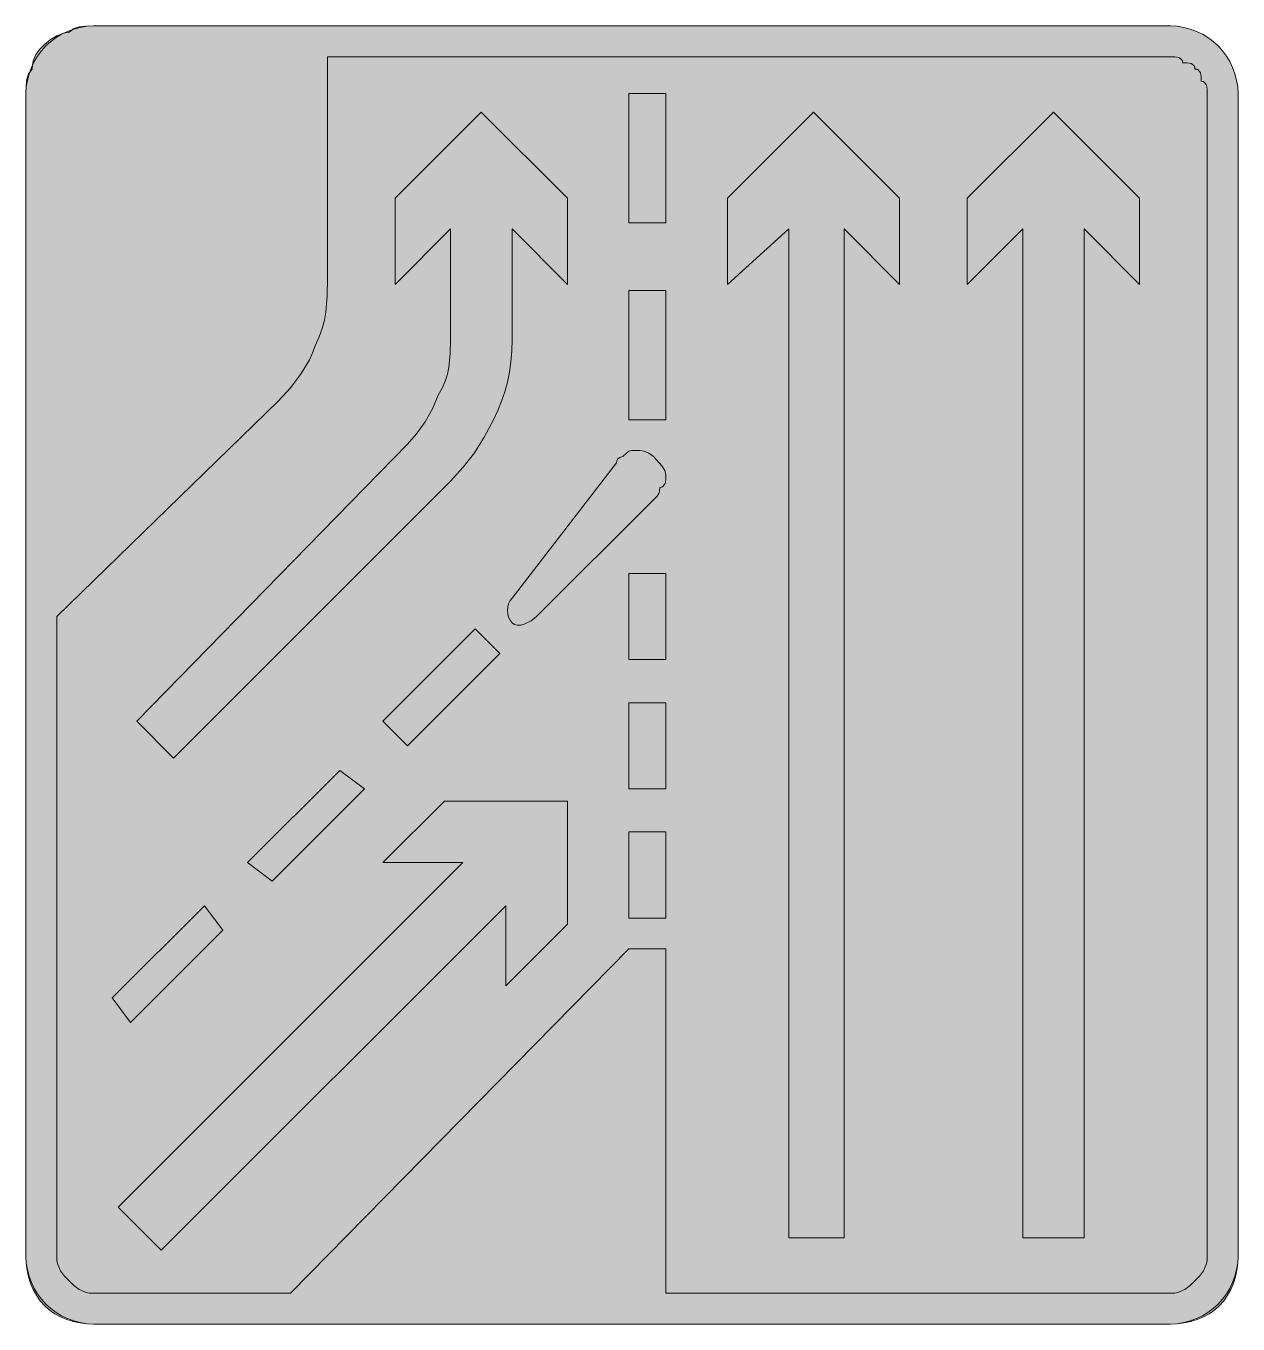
# Model space of a CAD drawing. Header units: metres. Extents: x 165 to 401, y 9 to 262.
import ezdxf

# ---------------------------------------------------------------- set-up
doc = ezdxf.new("R2010")
doc.units = ezdxf.units.M
for name, color, linetype, true_color in [('FILL_BLUE_0000FF', 7, 'Continuous', 0x0000ff), ('FILL_WHITE_FFFFFF', 7, 'Continuous', 0xffffff), ('STROKE_BLUE_0000FF', 7, 'Continuous', 0x0000ff)]:
    doc.layers.add(name, color=color, linetype=linetype, true_color=true_color)

msp = doc.modelspace()

# ---------------------------------------------------------------- hatches: boundary and pattern name
at = {"layer": 'FILL_BLUE_0000FF', "true_color": 0x0000ff}
h = msp.add_hatch(color=7, dxfattribs=at)
h.dxf.hatch_style = 1
h.paths.add_polyline_path([(388.05, 255.84), (388.93, 255.82), (389.7, 255.69), (390.24, 255.33), (390.4, 255.04), (390.45, 254.64), (391.33, 254.62), (392.1, 254.49), (392.64, 254.13), (392.8, 253.84), (392.85, 253.44), (393.25, 253.39), (393.54, 253.23), (393.9, 252.69), (394.03, 251.92), (394.05, 251.04), (394.45, 250.99), (394.74, 250.83), (395.1, 250.29), (395.23, 249.52), (395.25, 248.64), (395.25, 21.84), (395.2, 20.99), (395.04, 20.25), (394.5, 18.99), (393.73, 17.96), (392.85, 17.04), (391.93, 16.16), (390.9, 15.39), (389.64, 14.85), (388.9, 14.69), (388.05, 14.64), (289.65, 14.64), (289.65, 81.84), (282.45, 81.84), (216.45, 14.64), (178.05, 14.64), (177.2, 14.69), (176.46, 14.85), (175.2, 15.39), (174.17, 16.16), (173.25, 17.04), (172.37, 17.96), (171.6, 18.99), (171.06, 20.25), (170.9, 20.99), (170.85, 21.84), (170.85, 146.64), (214.05, 188.64), (216.52, 191.34), (218.55, 194.04), (220.13, 196.74), (220.74, 198.09), (221.25, 199.44), (222.04, 201.19), (222.64, 202.85), (223.06, 204.46), (223.35, 206.04), (223.61, 209.23), (223.65, 212.64), (223.65, 255.84), (388.05, 255.84)])
at = {"layer": 'FILL_WHITE_FFFFFF', "true_color": 0xffffff}
h = msp.add_hatch(color=7, dxfattribs=at)
h.dxf.hatch_style = 1
h.paths.add_polyline_path([(389.38, 261.77), (390.68, 261.57), (391.94, 261.24), (393.15, 260.79), (394.3, 260.23), (395.39, 259.56), (396.41, 258.8), (397.35, 257.94), (398.21, 257), (398.97, 255.98), (399.64, 254.89), (400.2, 253.74), (400.65, 252.53), (400.98, 251.27), (401.18, 249.97), (401.25, 248.64), (401.25, 21.84), (401.19, 20.49), (401.03, 19.16), (400.74, 17.85), (400.35, 16.59), (399.84, 15.38), (399.22, 14.25), (398.49, 13.19), (397.65, 12.24), (396.7, 11.4), (395.64, 10.66), (394.51, 10.05), (393.3, 9.54), (392.04, 9.15), (390.73, 8.86), (389.4, 8.7), (388.05, 8.64), (178.05, 8.64), (176.7, 8.7), (175.37, 8.86), (174.06, 9.15), (172.8, 9.54), (171.59, 10.05), (170.46, 10.66), (169.4, 11.4), (168.45, 12.24), (167.61, 13.19), (166.88, 14.25), (166.26, 15.38), (165.75, 16.59), (165.36, 17.85), (165.08, 19.16), (164.91, 20.49), (164.85, 21.84), (164.85, 248.64), (164.87, 250.23), (165, 251.49), (165.36, 252.52), (166.05, 253.44), (166.1, 254.29), (166.26, 255.03), (166.8, 256.29), (167.57, 257.32), (168.45, 258.24), (169.54, 259.12), (170.85, 259.89), (172.16, 260.43), (173.25, 260.64), (174.17, 261.33), (175.2, 261.69), (176.46, 261.82), (178.05, 261.84), (388.05, 261.84), (389.38, 261.77)])
h = msp.add_hatch(color=7, dxfattribs=at)
h.dxf.hatch_style = 1
h.paths.add_polyline_path([(282.45, 223.44), (282.45, 248.64), (289.65, 248.64), (289.65, 223.44), (282.45, 223.44)])
h = msp.add_hatch(color=7, dxfattribs=at)
h.dxf.hatch_style = 1
h.paths.add_polyline_path([(270.45, 228.24), (270.45, 211.44), (259.65, 222.24), (259.65, 200.64), (259.59, 198.44), (259.42, 196.35), (259.14, 194.33), (258.75, 192.39), (258.24, 190.5), (257.63, 188.66), (256.89, 186.84), (256.05, 185.04), (254.23, 181.65), (252.3, 178.59), (250.14, 175.76), (247.65, 173.04), (193.65, 119.04), (186.45, 126.24), (239.25, 180.24), (241.03, 182.25), (242.7, 184.59), (244.14, 187.16), (245.25, 189.84), (246.04, 191.19), (246.64, 192.54), (247.06, 193.89), (247.35, 195.24), (247.61, 197.94), (247.65, 200.64), (247.65, 222.24), (236.85, 211.44), (236.85, 228.24), (253.65, 245.04), (270.45, 228.24)])
h = msp.add_hatch(color=7, dxfattribs=at)
h.dxf.hatch_style = 1
h.paths.add_polyline_path([(318.45, 245.04), (335.25, 228.24), (335.25, 211.44), (324.45, 222.24), (324.45, 25.44), (313.65, 25.44), (313.65, 222.24), (301.65, 211.44), (301.65, 228.24), (318.45, 245.04)])
h = msp.add_hatch(color=7, dxfattribs=at)
h.dxf.hatch_style = 1
h.paths.add_polyline_path([(365.25, 245.04), (382.05, 228.24), (382.05, 211.44), (371.25, 222.24), (371.25, 25.44), (359.25, 25.44), (359.25, 222.24), (348.45, 211.44), (348.45, 228.24), (365.25, 245.04)])
h = msp.add_hatch(color=7, dxfattribs=at)
h.dxf.hatch_style = 1
h.paths.add_polyline_path([(282.45, 185.04), (282.45, 210.24), (289.65, 210.24), (289.65, 185.04), (282.45, 185.04)])
h = msp.add_hatch(color=7, dxfattribs=at)
h.dxf.hatch_style = 1
h.paths.add_polyline_path([(280.05, 176.64), (280.1, 177.04), (280.24, 177.33), (280.65, 177.69), (281.25, 177.84), (281.96, 178.53), (282.45, 178.89), (282.94, 179.02), (283.65, 179.04), (284.55, 179.02), (285.45, 178.89), (286.35, 178.53), (287.25, 177.84), (288.9, 176.04), (289.44, 175.14), (289.65, 174.24), (289.63, 173.36), (289.5, 172.59), (289.14, 172.05), (288.85, 171.89), (288.45, 171.84), (288.43, 171.13), (288.3, 170.64), (287.94, 170.15), (287.25, 169.44), (264.45, 146.64), (263.36, 145.78), (262.05, 145.14), (261.38, 144.98), (260.74, 144.95), (260.15, 145.1), (259.65, 145.44), (259.26, 145.94), (258.98, 146.53), (258.81, 147.17), (258.75, 147.84), (258.81, 148.51), (258.98, 149.15), (259.26, 149.74), (259.65, 150.24), (280.05, 176.64)])
h = msp.add_hatch(color=7, dxfattribs=at)
h.dxf.hatch_style = 1
h.paths.add_polyline_path([(282.45, 138.24), (282.45, 155.04), (289.65, 155.04), (289.65, 138.24), (282.45, 138.24)])
h = msp.add_hatch(color=7, dxfattribs=at)
h.dxf.hatch_style = 1
h.paths.add_polyline_path([(252.45, 144.24), (257.25, 139.44), (239.25, 121.44), (234.45, 126.24), (252.45, 144.24)])
h = msp.add_hatch(color=7, dxfattribs=at)
h.dxf.hatch_style = 1
h.paths.add_polyline_path([(282.45, 113.04), (282.45, 129.84), (289.65, 129.84), (289.65, 113.04), (282.45, 113.04)])
h = msp.add_hatch(color=7, dxfattribs=at)
h.dxf.hatch_style = 1
h.paths.add_polyline_path([(226.05, 116.64), (230.85, 113.04), (212.85, 95.04), (208.05, 98.64), (226.05, 116.64)])
h = msp.add_hatch(color=7, dxfattribs=at)
h.dxf.hatch_style = 1
h.paths.add_polyline_path([(182.85, 31.44), (250.05, 98.64), (234.45, 98.64), (246.45, 110.64), (270.45, 110.64), (270.45, 86.64), (258.45, 74.64), (258.45, 90.24), (191.25, 23.04), (182.85, 31.44)])
h = msp.add_hatch(color=7, dxfattribs=at)
h.dxf.hatch_style = 1
h.paths.add_polyline_path([(282.45, 87.84), (282.45, 104.64), (289.65, 104.64), (289.65, 87.84), (282.45, 87.84)])
h = msp.add_hatch(color=7, dxfattribs=at)
h.dxf.hatch_style = 1
h.paths.add_polyline_path([(199.65, 90.24), (203.25, 85.44), (185.25, 67.44), (181.65, 72.24), (199.65, 90.24)])

# ---------------------------------------------------------------- linework, layer by layer
at = {"layer": 'FILL_BLUE_0000FF', "lineweight": 0, "true_color": 0x0000ff}
msp.add_lwpolyline([(388.05, 255.84), (388.93, 255.82), (389.7, 255.69), (390.24, 255.33), (390.4, 255.04), (390.45, 254.64), (391.33, 254.62), (392.1, 254.49), (392.64, 254.13), (392.8, 253.84), (392.85, 253.44), (393.25, 253.39), (393.54, 253.23), (393.9, 252.69), (394.03, 251.92), (394.05, 251.04), (394.45, 250.99), (394.74, 250.83), (395.1, 250.29), (395.23, 249.52), (395.25, 248.64), (395.25, 21.84), (395.2, 20.99), (395.04, 20.25), (394.5, 18.99), (393.73, 17.96), (392.85, 17.04), (391.93, 16.16), (390.9, 15.39), (389.64, 14.85), (388.9, 14.69), (388.05, 14.64), (289.65, 14.64), (289.65, 81.84), (282.45, 81.84), (216.45, 14.64), (178.05, 14.64), (177.2, 14.69), (176.46, 14.85), (175.2, 15.39), (174.17, 16.16), (173.25, 17.04), (172.37, 17.96), (171.6, 18.99), (171.06, 20.25), (170.9, 20.99), (170.85, 21.84), (170.85, 146.64), (214.05, 188.64), (216.52, 191.34), (218.55, 194.04), (220.13, 196.74), (220.74, 198.09), (221.25, 199.44), (222.04, 201.19), (222.64, 202.85), (223.06, 204.46), (223.35, 206.04), (223.61, 209.23), (223.65, 212.64), (223.65, 255.84)], close=True, dxfattribs=at)
at = {"layer": 'FILL_WHITE_FFFFFF', "lineweight": 0, "true_color": 0xffffff}
for points in [[(389.38, 261.77), (390.68, 261.57), (391.94, 261.24), (393.15, 260.79), (394.3, 260.23), (395.39, 259.56), (396.41, 258.8), (397.35, 257.94), (398.21, 257), (398.97, 255.98), (399.64, 254.89), (400.2, 253.74), (400.65, 252.53), (400.98, 251.27), (401.18, 249.97), (401.25, 248.64), (401.25, 21.84), (401.19, 20.49), (401.03, 19.16), (400.74, 17.85), (400.35, 16.59), (399.84, 15.38), (399.22, 14.25), (398.49, 13.19), (397.65, 12.24), (396.7, 11.4), (395.64, 10.66), (394.51, 10.05), (393.3, 9.54), (392.04, 9.15), (390.73, 8.86), (389.4, 8.7), (388.05, 8.64), (178.05, 8.64), (176.7, 8.7), (175.37, 8.86), (174.06, 9.15), (172.8, 9.54), (171.59, 10.05), (170.46, 10.66), (169.4, 11.4), (168.45, 12.24), (167.61, 13.19), (166.88, 14.25), (166.26, 15.38), (165.75, 16.59), (165.36, 17.85), (165.08, 19.16), (164.91, 20.49), (164.85, 21.84), (164.85, 248.64), (164.87, 250.23), (165, 251.49), (165.36, 252.52), (166.05, 253.44), (166.1, 254.29), (166.26, 255.03), (166.8, 256.29), (167.57, 257.32), (168.45, 258.24), (169.54, 259.12), (170.85, 259.89), (172.16, 260.43), (173.25, 260.64), (174.17, 261.33), (175.2, 261.69), (176.46, 261.82), (178.05, 261.84), (388.05, 261.84)], [(282.45, 223.44), (282.45, 248.64), (289.65, 248.64), (289.65, 223.44)], [(270.45, 228.24), (270.45, 211.44), (259.65, 222.24), (259.65, 200.64), (259.59, 198.44), (259.42, 196.35), (259.14, 194.33), (258.75, 192.39), (258.24, 190.5), (257.63, 188.66), (256.89, 186.84), (256.05, 185.04), (254.23, 181.65), (252.3, 178.59), (250.14, 175.76), (247.65, 173.04), (193.65, 119.04), (186.45, 126.24), (239.25, 180.24), (241.03, 182.25), (242.7, 184.59), (244.14, 187.16), (245.25, 189.84), (246.04, 191.19), (246.64, 192.54), (247.06, 193.89), (247.35, 195.24), (247.61, 197.94), (247.65, 200.64), (247.65, 222.24), (236.85, 211.44), (236.85, 228.24), (253.65, 245.04)], [(318.45, 245.04), (335.25, 228.24), (335.25, 211.44), (324.45, 222.24), (324.45, 25.44), (313.65, 25.44), (313.65, 222.24), (301.65, 211.44), (301.65, 228.24)], [(365.25, 245.04), (382.05, 228.24), (382.05, 211.44), (371.25, 222.24), (371.25, 25.44), (359.25, 25.44), (359.25, 222.24), (348.45, 211.44), (348.45, 228.24)], [(282.45, 185.04), (282.45, 210.24), (289.65, 210.24), (289.65, 185.04)], [(280.05, 176.64), (280.1, 177.04), (280.24, 177.33), (280.65, 177.69), (281.25, 177.84), (281.96, 178.53), (282.45, 178.89), (282.94, 179.02), (283.65, 179.04), (284.55, 179.02), (285.45, 178.89), (286.35, 178.53), (287.25, 177.84), (288.9, 176.04), (289.44, 175.14), (289.65, 174.24), (289.63, 173.36), (289.5, 172.59), (289.14, 172.05), (288.85, 171.89), (288.45, 171.84), (288.43, 171.13), (288.3, 170.64), (287.94, 170.15), (287.25, 169.44), (264.45, 146.64), (263.36, 145.78), (262.05, 145.14), (261.38, 144.98), (260.74, 144.95), (260.15, 145.1), (259.65, 145.44), (259.26, 145.94), (258.98, 146.53), (258.81, 147.17), (258.75, 147.84), (258.81, 148.51), (258.98, 149.15), (259.26, 149.74), (259.65, 150.24)], [(282.45, 138.24), (282.45, 155.04), (289.65, 155.04), (289.65, 138.24)], [(252.45, 144.24), (257.25, 139.44), (239.25, 121.44), (234.45, 126.24)], [(282.45, 113.04), (282.45, 129.84), (289.65, 129.84), (289.65, 113.04)], [(226.05, 116.64), (230.85, 113.04), (212.85, 95.04), (208.05, 98.64)], [(182.85, 31.44), (250.05, 98.64), (234.45, 98.64), (246.45, 110.64), (270.45, 110.64), (270.45, 86.64), (258.45, 74.64), (258.45, 90.24), (191.25, 23.04)], [(282.45, 87.84), (282.45, 104.64), (289.65, 104.64), (289.65, 87.84)], [(199.65, 90.24), (203.25, 85.44), (185.25, 67.44), (181.65, 72.24)]]:
    msp.add_lwpolyline(points, close=True, dxfattribs=at)
at = {"layer": 'STROKE_BLUE_0000FF', "lineweight": 0, "true_color": 0x0000ff}
msp.add_lwpolyline([(388.05, 261.84), (178.05, 261.84), (176.72, 261.77), (175.42, 261.57), (174.16, 261.24), (172.95, 260.79), (171.8, 260.23), (170.71, 259.56), (169.69, 258.8), (168.75, 257.94), (167.89, 257), (167.13, 255.98), (166.46, 254.89), (165.9, 253.74), (165.45, 252.53), (165.12, 251.27), (164.92, 249.97), (164.85, 248.64), (164.85, 21.84), (164.92, 20.51), (165.12, 19.21), (165.45, 17.95), (165.9, 16.74), (166.46, 15.59), (167.13, 14.5), (167.89, 13.48), (168.75, 12.54), (169.69, 11.68), (170.71, 10.92), (171.8, 10.25), (172.95, 9.69), (174.16, 9.24), (175.42, 8.91), (176.72, 8.71), (178.05, 8.64), (388.05, 8.64), (389.38, 8.71), (390.68, 8.91), (391.94, 9.24), (393.15, 9.69), (394.3, 10.25), (395.39, 10.92), (396.41, 11.68), (397.35, 12.54), (398.21, 13.48), (398.97, 14.5), (399.64, 15.59), (400.2, 16.74), (400.65, 17.95), (400.98, 19.21), (401.18, 20.51), (401.25, 21.84), (401.25, 248.64), (401.18, 249.97), (400.98, 251.27), (400.65, 252.53), (400.2, 253.74), (399.64, 254.89), (398.97, 255.98), (398.21, 257), (397.35, 257.94), (396.41, 258.8), (395.39, 259.56), (394.3, 260.23), (393.15, 260.79), (391.94, 261.24), (390.68, 261.57), (389.38, 261.77), (388.05, 261.84)], dxfattribs=at)

doc.saveas('drawing.dxf')
